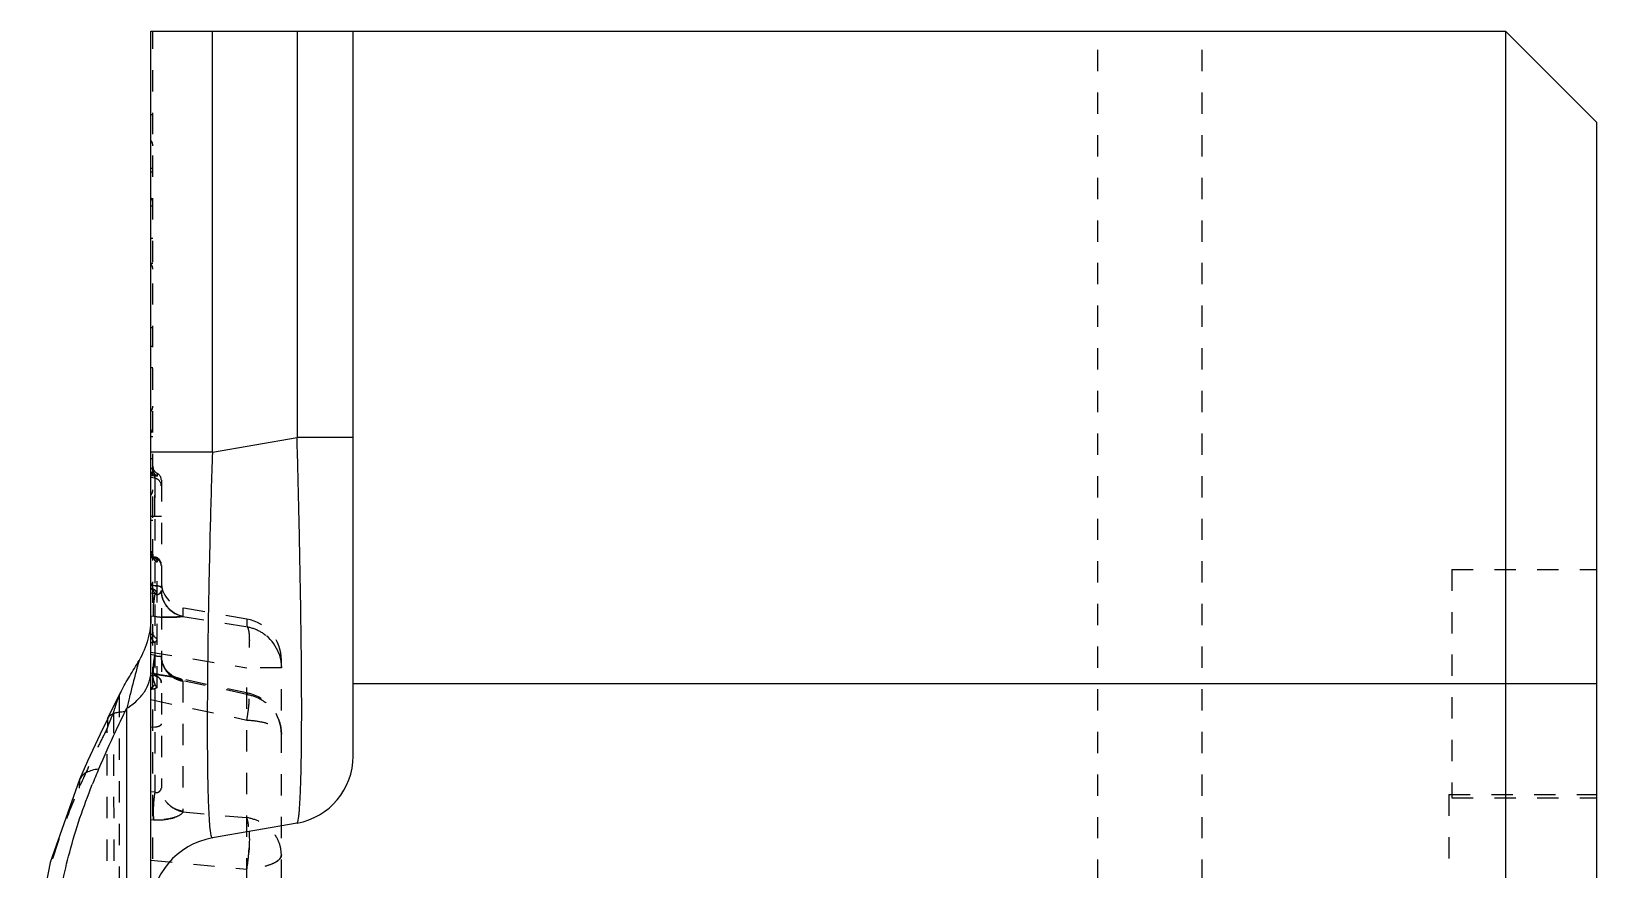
# Model space of a CAD drawing. Header units: millimetres. Extents: x 1540 to 3369, y -3458 to 1222.
# Drawn here: x 2575.5 to 2695.5, y -280 to -215.7 of the extents above; entities that cross this region are included whole.
import ezdxf

# ---------------------------------------------------------------- set-up
doc = ezdxf.new("R2010")
doc.units = ezdxf.units.MM
doc.header["$LTSCALE"] = 16.335
doc.linetypes.add('HIDDEN', pattern=[0.2, 0.1, -0.1])
doc.layers.add('21', color=7, linetype='CONTINUOUS')

msp = doc.modelspace()

# ---------------------------------------------------------------- linework, layer by layer
at = {"layer": '21', "color": 7, "linetype": 'Continuous'}
for p, q in [((2584.662, -635.737), (2584.662, -215.737)), ((2584.662, -215.737), (2688.494, -215.737)), ((2589.372, -248.008), (2589.372, -215.737)), ((2595.865, -215.737), (2595.865, -246.863)), ((2600.162, -271.306), (2600.162, -215.737)), ((2688.494, -215.737), (2688.494, -635.737)), ((2695.494, -222.737), (2688.494, -215.737)), ((2695.494, -628.737), (2695.494, -222.737)), ((2589.372, -248.008), (2595.865, -246.863)), ((2600.162, -246.863), (2595.865, -246.863)), ((2589.372, -248.008), (2584.662, -248.008)), ((2581.346, -268.419), (2582.38, -266.336)), ((2600.162, -265.737), (2695.494, -265.737)), ((2582.663, -267.913), (2582.805, -267.626)), ((2582.805, -297.884), (2582.805, -267.626)), ((2579.808, -271.68), (2579.195, -273.1)), ((2579.196, -273.098), (2576.948, -279.445)), ((2579.196, -273.098), (2579.195, -273.1)), ((2595.865, -276.427), (2589.372, -277.571)), ((2576.948, -279.445), (2575.649, -285.949))]:
    msp.add_line(p, q, dxfattribs=at)
at = {"layer": '21', "color": 8, "linetype": 'HIDDEN'}
for p, q in [((2584.812, -292.231), (2584.812, -215.737)), ((2657.262, -303.737), (2657.262, -215.737)), ((2665.262, -303.737), (2665.262, -215.737)), ((2584.812, -222.139), (2584.662, -222.139)), ((2584.812, -226.254), (2584.662, -226.254)), ((2584.812, -226.539), (2584.662, -226.539)), ((2584.662, -229.109), (2584.795, -229.109)), ((2584.812, -231.616), (2584.662, -231.616)), ((2584.662, -233.508), (2584.812, -233.508)), ((2584.662, -238.432), (2584.812, -238.432)), ((2584.662, -239.864), (2584.812, -239.864)), ((2584.662, -241.508), (2584.812, -241.508)), ((2584.662, -246.432), (2584.812, -246.432)), ((2584.812, -246.834), (2584.662, -246.834)), ((2584.662, -248.478), (2584.812, -248.478)), ((2584.966, -250.001), (2584.662, -249.947)), ((2584.97, -249.81), (2584.663, -249.646)), ((2584.867, -249.768), (2584.97, -249.81)), ((2584.97, -249.81), (2584.867, -249.768)), ((2584.97, -249.81), (2584.966, -249.867)), ((2584.966, -250.001), (2584.97, -249.81)), ((2584.966, -249.867), (2584.966, -274.064)), ((2585.137, -249.615), (2585.137, -249.824)), ((2585.462, -250.149), (2585.462, -273.755)), ((2585.462, -252.94), (2584.662, -252.94)), ((2584.812, -253.249), (2584.662, -253.249)), ((2584.966, -256.037), (2584.662, -255.983)), ((2584.966, -256.147), (2584.662, -256.095)), ((2584.793, -256.091), (2584.805, -256.093)), ((2584.814, -255.946), (2584.812, -255.907)), ((2584.843, -256.108), (2584.864, -256.119)), ((2584.864, -256.119), (2585.009, -256.156)), ((2585.137, -266.048), (2585.137, -256.42)), ((2684.394, -256.987), (2695.494, -256.987)), ((2684.394, -256.988), (2684.394, -274.486)), ((2584.966, -258.234), (2584.662, -258.22)), ((2584.662, -258.474), (2584.734, -258.505)), ((2584.966, -258.85), (2584.662, -258.801)), ((2584.734, -258.505), (2584.787, -258.532)), ((2584.796, -258.537), (2584.787, -258.532)), ((2584.796, -258.536), (2584.812, -258.544)), ((2587.115, -259.937), (2587.115, -260.568)), ((2592.018, -260.801), (2587.115, -259.937)), ((2584.662, -260.544), (2584.876, -260.578)), ((2587.104, -260.587), (2592.018, -261.381)), ((2592.018, -260.801), (2592.018, -261.381)), ((2584.959, -262.567), (2584.966, -263.403)), ((2584.662, -263.333), (2592.018, -264.521)), ((2584.662, -263.492), (2584.966, -263.556)), ((2585.464, -263.719), (2585.462, -263.641)), ((2585.462, -263.641), (2585.462, -263.662)), ((2594.662, -323.332), (2594.662, -263.952)), ((2584.872, -264.98), (2584.662, -264.936)), ((2584.966, -265.142), (2584.662, -265.093)), ((2584.662, -265.128), (2584.812, -265.128)), ((2592.018, -326.484), (2592.018, -264.521)), ((2594.662, -264.521), (2592.018, -264.521)), ((2582.219, -266.681), (2582.382, -266.336)), ((2584.662, -266.169), (2584.728, -266.173)), ((2586.379, -265.237), (2586.596, -265.282)), ((2592.128, -266.478), (2586.587, -265.303)), ((2586.6, -265.283), (2586.599, -265.282)), ((2592.018, -266.567), (2587.113, -265.522)), ((2587.115, -265.547), (2587.115, -275.535)), ((2582.219, -266.681), (2582.219, -301.655)), ((2584.662, -266.97), (2592.018, -268.531)), ((2592.018, -266.567), (2592.129, -266.479)), ((2581.346, -268.419), (2581.338, -269.065)), ((2581.346, -268.419), (2581.346, -268.419)), ((2581.807, -267.899), (2581.811, -306.492)), ((2581.326, -302.195), (2581.316, -269.157)), ((2584.966, -269.085), (2584.662, -269.108)), ((2579.195, -273.1), (2579.151, -273.762)), ((2584.966, -274.064), (2584.662, -274.04)), ((2684.162, -274.237), (2695.494, -274.237)), ((2684.162, -274.238), (2684.162, -283.235)), ((2684.394, -274.487), (2695.494, -274.487)), ((2587.113, -275.575), (2592.018, -276.018)), ((2584.662, -276.159), (2584.872, -276.176)), ((2584.662, -279.283), (2592.018, -279.956))]:
    msp.add_line(p, q, dxfattribs=at)
for points in [[(2584.805, -256.093), (2584.834, -256.103), (2584.843, -256.108)], [(2584.882, -256.125), (2584.881, -256.125), (2584.875, -256.118), (2584.864, -256.103), (2584.852, -256.084), (2584.842, -256.064), (2584.832, -256.04), (2584.822, -256.004), (2584.815, -255.955), (2584.814, -255.946)], [(2584.863, -256.112), (2584.879, -256.123), (2584.882, -256.125)], [(2584.852, -258.581), (2584.852, -258.58), (2584.834, -258.539), (2584.813, -258.426), (2584.812, -258.405)], [(2584.812, -258.544), (2584.833, -258.561), (2584.849, -258.576), (2584.852, -258.581)], [(2586.411, -265.202), (2586.25, -265.104), (2586.079, -264.969), (2585.911, -264.798), (2585.758, -264.596), (2585.628, -264.364), (2585.532, -264.114), (2585.476, -263.85), (2585.462, -263.662)], [(2586.536, -265.26), (2586.414, -265.204), (2586.263, -265.114), (2586.102, -264.991), (2585.942, -264.834), (2585.793, -264.647), (2585.663, -264.433), (2585.56, -264.197), (2585.491, -263.943), (2585.464, -263.719)], [(2586.408, -265.244), (2586.566, -265.275), (2586.6, -265.283)], [(2586.601, -265.283), (2586.601, -265.283), (2586.539, -265.261)]]:
    msp.add_lwpolyline(points, dxfattribs=at)
at = {"layer": '21', "color": 7, "linetype": 'Continuous'}
msp.add_lwpolyline([(2581.348, -268.42), (2580.761, -269.619), (2579.808, -271.68)], dxfattribs=at)
at = {"layer": '21', "color": 8, "linetype": 'HIDDEN'}
for centre, radius, start, end in [((2584.212, -224.506), 0.6, 0, 41.40962), ((2584.212, -228.905), 0.6, 0, 41.40962), ((2584.212, -233.982), 0.6, 0, 41.40962), ((2584.212, -244.468), 0.6, 318.59038, 0), ((2584.212, -246.112), 0.6, 318.59038, 0), ((2585.412, -249.082), 0.6, 180, 242.72039), ((2585.433, -249.285), 0.621, 192.94372, 200.97979), ((2585.405, -249.297), 0.591, 200.93893, 210.31102), ((2586.943, -234.354), 15.581, 261.58328, 262.72707), ((2586.639, -236.511), 13.403, 261.52005, 261.86677), ((2586.699, -236.088), 13.83, 261.86756, 262.16238), ((2586.822, -235.195), 14.732, 262.16263, 262.38896), ((2587.142, -232.782), 17.166, 262.3947, 262.7304), ((2585.427, -249.275), 0.622, 221.79626, 229.15971), ((2584.863, -250.586), 0.595, 0.01925, 79.98584), ((2584.862, -250.149), 0.6, 0, 62.72039), ((2584.212, -250.882), 0.6, 318.59038, 0), ((2584.365, -258.751), 2.694, 77.09538, 80.86295), ((2584.862, -256.628), 0.6, 0, 80), ((2584.8, -256.395), 0.318, 48.93809, 58.39973), ((2584.91, -256.716), 0.552, 0.04068, 26.00805), ((2587.462, -257.967), 2, 180, 260), ((2595.338, -260.478), 10.498, 171.07659, 174.84779), ((2587.459, -258.6), 1.998, 200.59762, 260.08872), ((2591.462, -263.952), 3.2, 0, 80), ((2591.467, -264.53), 3.197, 20.12073, 80.07781), ((2591.42, -228.172), 37.393, 260.83868, 261.17767), ((2585.74, -265.274), 1.354, 217.24776, 221.59613), ((2587.502, -263.508), 2.06, 237.93311, 239.9359), ((2587.438, -263.567), 2.004, 240.40471, 243.09181), ((2587.492, -263.526), 2.039, 239.932, 242.15094), ((2587.463, -263.514), 2.063, 243.13931, 260.28574), ((2586.938, -265.547), 0.177, 0.06825, 8.09858), ((2591.473, -269.772), 3.251, 79.03262, 80.34225), ((2591.462, -269.608), 3.2, 0, 77.98321), ((2586.667, -275.535), 0.448, 354.91788, 0.011)]:
    msp.add_arc(centre, radius, start, end, dxfattribs=at)
at = {"layer": '21', "color": 7, "linetype": 'Continuous'}
for centre, radius, start, end in [((2663.869, -307.896), 90.515, 153.78566, 154.83382), ((2649.618, -301.297), 74.811, 154.7669, 157.19224), ((2626.994, -292.155), 50.414, 156.80302, 158.25987), ((2594.962, -271.306), 5.2, 280, 0), ((2590.362, -283.185), 5.7, 100, 180)]:
    msp.add_arc(centre, radius, start, end, dxfattribs=at)
for points, knots in [([(2595.865, -276.427), (2595.885, -276.423), (2595.918, -276.359), (2595.949, -276.246), (2595.983, -276.054), (2596.015, -275.797), (2596.046, -275.469), (2596.087, -274.9), (2596.13, -274.028), (2596.17, -272.793), (2596.199, -271.318), (2596.217, -269.613), (2596.223, -267.689), (2596.216, -265.563), (2596.189, -262.383), (2596.126, -258.065), (2596.013, -252.583), (2595.918, -248.799), (2595.865, -246.863)], [0, 0, 0, 0, 0.0019927, 0.0061411, 0.0126204, 0.0214294, 0.0325375, 0.0459053, 0.0792453, 0.1210902, 0.1710698, 0.2288103, 0.293936, 0.3660015, 0.4442827, 0.616315, 0.803675, 1, 1, 1, 1]), ([(2589.372, -248.008), (2589.308, -249.972), (2589.197, -253.798), (2589.076, -259.326), (2589.013, -263.661), (2588.988, -266.844), (2588.981, -268.966), (2588.986, -270.883), (2589.003, -272.579), (2589.032, -274.043), (2589.072, -275.264), (2589.123, -276.229), (2589.177, -276.868), (2589.233, -277.242), (2589.266, -277.403), (2589.3, -277.496), (2589.322, -277.545), (2589.354, -277.575), (2589.372, -277.571)], [0, 0, 0, 0, 0.1990349, 0.3877058, 0.5600489, 0.6382339, 0.7101006, 0.7749633, 0.8323738, 0.8819445, 0.9232904, 0.9560329, 0.9798087, 0.988236, 0.9943236, 0.996499, 0.9981184, 1, 1, 1, 1]), ([(2584.662, -260.617), (2584.662, -261.196), (2584.494, -262.366), (2584.041, -263.455), (2583.752, -263.969)], [0, 0, 0, 0, 0.4953102, 1, 1, 1, 1]), ([(2582.38, -266.336), (2582.577, -265.936), (2583.042, -265.15), (2583.523, -264.375), (2583.753, -263.969)], [0, 0, 0, 0, 0.488438, 1, 1, 1, 1]), ([(2583.752, -263.969), (2583.696, -264.166), (2583.464, -265.011), (2583.249, -265.859), (2583.086, -266.509)], [0, 0, 0, 0, 0.2344535, 1, 1, 1, 1]), ([(2582.805, -267.626), (2583.083, -267.46), (2583.593, -267.09), (2584.189, -266.398), (2584.57, -265.629), (2584.662, -265.077), (2584.662, -264.809)], [0, 0, 0, 0, 0.2762843, 0.5322004, 0.7711083, 1, 1, 1, 1]), ([(2583.086, -266.509), (2583.062, -266.601), (2582.969, -266.973), (2582.876, -267.346), (2582.805, -267.626)], [0, 0, 0, 0, 0.2471365, 1, 1, 1, 1]), ([(2582.663, -267.913), (2582.509, -267.912), (2582.253, -267.926), (2581.915, -267.996), (2581.664, -268.095), (2581.468, -268.233), (2581.379, -268.356), (2581.348, -268.42)], [0, 0, 0, 0, 0.3128498, 0.5185608, 0.6987572, 0.8562809, 1, 1, 1, 1]), ([(2580.656, -272.297), (2580.484, -272.317), (2580.161, -272.376), (2579.727, -272.538), (2579.388, -272.773), (2579.242, -272.988), (2579.196, -273.098)], [0, 0, 0, 0, 0.299685, 0.564274, 0.7939528, 1, 1, 1, 1]), ([(2577.486, -283.576), (2577.661, -281.915), (2578.373, -278.483), (2579.493, -275.171), (2580.166, -273.482)], [0, 0, 0, 0, 0.4786543, 1, 1, 1, 1])]:
    msp.add_open_spline(points, degree=3, knots=knots, dxfattribs=at)
at = {"layer": '21', "color": 8, "linetype": 'HIDDEN'}
for points, knots in [([(2584.662, -249.225), (2584.683, -249.233), (2584.72, -249.248), (2584.771, -249.272), (2584.788, -249.289), (2584.812, -249.295), (2584.812, -249.292)], [0, 0, 0, 0, 0.4133655, 0.7349868, 0.9387816, 1, 1, 1, 1]), ([(2584.868, -249.765), (2584.845, -249.749), (2584.748, -249.668), (2584.686, -249.549), (2584.662, -249.455)], [0, 0, 0, 0, 0.2272993, 1, 1, 1, 1]), ([(2584.812, -249.292), (2584.812, -249.298), (2584.768, -249.274), (2584.758, -249.266), (2584.739, -249.257)], [0, 0, 0, 0, 0.2373972, 1, 1, 1, 1]), ([(2584.812, -249.292), (2584.812, -249.327), (2584.825, -249.47), (2584.891, -249.608), (2584.963, -249.689)], [0, 0, 0, 0, 0.2444738, 1, 1, 1, 1]), ([(2584.97, -249.81), (2584.93, -249.801), (2584.878, -249.779), (2584.834, -249.745), (2584.823, -249.736)], [0, 0, 0, 0, 0.7373123, 1, 1, 1, 1]), ([(2584.957, -252.94), (2584.957, -252.58), (2584.97, -251.911), (2584.965, -250.931), (2584.966, -250.311), (2584.966, -250.001)], [0, 0, 0, 0, 0.3670897, 0.6832684, 1, 1, 1, 1]), ([(2585.137, -249.824), (2585.137, -249.828), (2585.119, -249.833), (2585.091, -249.825), (2585.037, -249.817), (2584.996, -249.812), (2584.97, -249.81)], [0, 0, 0, 0, 0.0668157, 0.2447561, 0.5551701, 1, 1, 1, 1]), ([(2585.118, -249.83), (2585.121, -249.83), (2585.127, -249.83), (2585.137, -249.828), (2585.137, -249.824)], [0, 0, 0, 0, 0.4078903, 1, 1, 1, 1]), ([(2584.673, -255.582), (2584.65, -255.678), (2584.659, -255.878), (2584.772, -256.048), (2584.846, -256.101)], [0, 0, 0, 0, 0.5216279, 1, 1, 1, 1]), ([(2584.673, -255.582), (2584.712, -255.634), (2584.771, -255.737), (2584.812, -255.853), (2584.812, -255.907)], [0, 0, 0, 0, 0.5479259, 1, 1, 1, 1]), ([(2585.462, -256.716), (2585.462, -256.583), (2585.358, -256.307), (2585.1, -256.17), (2584.966, -256.147)], [0, 0, 0, 0, 0.4939366, 1, 1, 1, 1]), ([(2585.009, -256.156), (2585.023, -256.17), (2585.07, -256.223), (2585.107, -256.286), (2585.122, -256.335)], [0, 0, 0, 0, 0.2834922, 1, 1, 1, 1]), ([(2584.966, -258.563), (2584.944, -258.551), (2584.845, -258.502), (2584.742, -258.46), (2584.662, -258.432)], [0, 0, 0, 0, 0.2319499, 1, 1, 1, 1]), ([(2584.812, -258.405), (2584.812, -258.386), (2584.804, -258.302), (2584.776, -258.22), (2584.747, -258.161)], [0, 0, 0, 0, 0.2220748, 1, 1, 1, 1]), ([(2585.137, -258.91), (2585.042, -258.864), (2584.875, -258.72), (2584.812, -258.508), (2584.812, -258.405)], [0, 0, 0, 0, 0.5063938, 1, 1, 1, 1]), ([(2584.876, -260.579), (2584.859, -260.475), (2584.846, -260.231), (2584.861, -259.653), (2584.915, -259.181), (2584.966, -258.85)], [0, 0, 0, 0, 0.1820061, 0.4201008, 1, 1, 1, 1]), ([(2585.462, -258.384), (2585.462, -258.363), (2585.413, -258.314), (2585.247, -258.259), (2585.086, -258.239), (2584.966, -258.234)], [0, 0, 0, 0, 0.1183255, 0.3303669, 1, 1, 1, 1]), ([(2584.966, -258.234), (2584.989, -258.235), (2585.074, -258.24), (2585.159, -258.25), (2585.221, -258.262)], [0, 0, 0, 0, 0.2644332, 1, 1, 1, 1]), ([(2585.137, -258.91), (2585.137, -258.883), (2585.119, -258.753), (2585.043, -258.632), (2584.966, -258.563)], [0, 0, 0, 0, 0.2066482, 1, 1, 1, 1]), ([(2584.966, -258.85), (2584.998, -258.87), (2585.06, -258.903), (2585.186, -258.914), (2585.321, -258.861), (2585.416, -258.746), (2585.457, -258.658), (2585.462, -258.616)], [0, 0, 0, 0, 0.1742923, 0.3176221, 0.570212, 0.8034085, 1, 1, 1, 1]), ([(2585.134, -258.908), (2585.121, -258.908), (2585.061, -258.903), (2585.005, -258.875), (2584.966, -258.85)], [0, 0, 0, 0, 0.2212534, 1, 1, 1, 1]), ([(2585.398, -258.316), (2585.408, -258.321), (2585.435, -258.336), (2585.462, -258.363), (2585.462, -258.384)], [0, 0, 0, 0, 0.3354584, 1, 1, 1, 1]), ([(2585.462, -258.616), (2585.463, -258.845), (2585.547, -259.308), (2585.901, -259.916), (2586.443, -260.368), (2586.888, -260.528), (2587.115, -260.568)], [0, 0, 0, 0, 0.2487375, 0.4987891, 0.7492425, 1, 1, 1, 1]), ([(2587.104, -260.587), (2586.659, -260.506), (2585.823, -259.985), (2585.462, -259.069), (2585.462, -258.616)], [0, 0, 0, 0, 0.4997192, 1, 1, 1, 1]), ([(2584.85, -260.135), (2584.851, -260.089), (2584.855, -259.889), (2584.868, -259.689), (2584.882, -259.535)], [0, 0, 0, 0, 0.2297811, 1, 1, 1, 1]), ([(2584.876, -260.578), (2584.871, -260.548), (2584.853, -260.401), (2584.85, -260.252), (2584.85, -260.135)], [0, 0, 0, 0, 0.2091866, 1, 1, 1, 1]), ([(2587.104, -260.587), (2586.768, -260.525), (2586.125, -260.197), (2585.715, -259.613), (2585.592, -259.292)], [0, 0, 0, 0, 0.4982035, 1, 1, 1, 1]), ([(2587.104, -260.587), (2586.998, -260.605), (2586.716, -260.633), (2585.973, -260.675), (2585.331, -260.649), (2584.876, -260.579)], [0, 0, 0, 0, 0.143466, 0.3809568, 1, 1, 1, 1]), ([(2585.466, -260.641), (2585.808, -260.663), (2586.355, -260.658), (2586.902, -260.62), (2587.104, -260.587)], [0, 0, 0, 0, 0.62631, 1, 1, 1, 1]), ([(2592.018, -261.381), (2592.383, -261.445), (2593.095, -261.703), (2593.963, -262.429), (2594.531, -263.407), (2594.662, -264.152), (2594.662, -264.521)], [0, 0, 0, 0, 0.2503922, 0.5005239, 0.7503588, 1, 1, 1, 1]), ([(2592.018, -261.381), (2592.057, -261.408), (2592.117, -261.524), (2592.168, -261.742), (2592.202, -262.051), (2592.216, -262.611), (2592.164, -263.447), (2592.077, -264.147), (2592.018, -264.521)], [0, 0, 0, 0, 0.0446792, 0.115455, 0.2130089, 0.3356984, 0.6435, 1, 1, 1, 1]), ([(2584.812, -261.809), (2584.812, -261.852), (2584.792, -261.95), (2584.706, -261.997), (2584.662, -262.014)], [0, 0, 0, 0, 0.4831652, 1, 1, 1, 1]), ([(2584.959, -262.567), (2584.948, -262.57), (2584.901, -262.584), (2584.852, -262.591), (2584.814, -262.596)], [0, 0, 0, 0, 0.227611, 1, 1, 1, 1]), ([(2584.833, -262.461), (2584.843, -262.472), (2584.881, -262.512), (2584.924, -262.547), (2584.959, -262.567)], [0, 0, 0, 0, 0.2668768, 1, 1, 1, 1]), ([(2584.959, -262.567), (2584.997, -262.547), (2585.065, -262.508), (2585.107, -262.442), (2585.119, -262.411)], [0, 0, 0, 0, 0.5653652, 1, 1, 1, 1]), ([(2584.966, -263.556), (2584.938, -263.724), (2584.89, -264.033), (2584.847, -264.448), (2584.835, -264.733), (2584.848, -264.898), (2584.861, -264.958), (2584.872, -264.98)], [0, 0, 0, 0, 0.3558385, 0.6529131, 0.8728927, 0.9488135, 1, 1, 1, 1]), ([(2584.873, -264.211), (2584.879, -264.161), (2584.905, -263.942), (2584.938, -263.724), (2584.966, -263.556)], [0, 0, 0, 0, 0.2303722, 1, 1, 1, 1]), ([(2584.966, -263.556), (2585.021, -263.594), (2585.135, -263.645), (2585.275, -263.648), (2585.367, -263.634), (2585.411, -263.625), (2585.461, -263.626), (2585.462, -263.641)], [0, 0, 0, 0, 0.3890222, 0.6951475, 0.8145285, 0.9081395, 1, 1, 1, 1]), ([(2587.115, -265.547), (2586.888, -265.508), (2586.444, -265.353), (2585.902, -264.914), (2585.544, -264.32), (2585.462, -263.866), (2585.462, -263.641)], [0, 0, 0, 0, 0.2535604, 0.5045518, 0.7527364, 1, 1, 1, 1]), ([(2587.113, -265.523), (2586.684, -265.454), (2585.876, -264.993), (2585.485, -264.144), (2585.464, -263.719)], [0, 0, 0, 0, 0.5053089, 1, 1, 1, 1]), ([(2585.137, -265.194), (2585.043, -265.15), (2584.877, -265.014), (2584.812, -264.807), (2584.812, -264.708)], [0, 0, 0, 0, 0.5110877, 1, 1, 1, 1]), ([(2584.812, -265.128), (2584.812, -265.245), (2584.838, -265.484), (2584.931, -265.704), (2584.985, -265.81)], [0, 0, 0, 0, 0.4965328, 1, 1, 1, 1]), ([(2584.84, -264.709), (2584.84, -264.674), (2584.844, -264.507), (2584.859, -264.342), (2584.873, -264.211)], [0, 0, 0, 0, 0.2120598, 1, 1, 1, 1]), ([(2584.872, -264.981), (2584.856, -264.949), (2584.843, -264.856), (2584.84, -264.765), (2584.84, -264.709)], [0, 0, 0, 0, 0.3865554, 1, 1, 1, 1]), ([(2586.562, -265.274), (2586.301, -265.216), (2585.735, -265.133), (2585.17, -265.043), (2584.872, -264.98)], [0, 0, 0, 0, 0.4666452, 1, 1, 1, 1]), ([(2585.462, -265.68), (2585.462, -265.581), (2585.397, -265.374), (2585.231, -265.238), (2585.137, -265.194)], [0, 0, 0, 0, 0.4889123, 1, 1, 1, 1]), ([(2585.581, -264.299), (2585.659, -264.509), (2585.894, -264.906), (2586.251, -265.198), (2586.448, -265.31)], [0, 0, 0, 0, 0.4970343, 1, 1, 1, 1]), ([(2585.592, -264.286), (2585.711, -264.581), (2585.975, -264.942), (2586.317, -265.197), (2586.409, -265.254)], [0, 0, 0, 0, 0.746799, 1, 1, 1, 1]), ([(2585.685, -265.123), (2585.746, -265.133), (2585.978, -265.169), (2586.21, -265.205), (2586.379, -265.237)], [0, 0, 0, 0, 0.2650625, 1, 1, 1, 1]), ([(2584.662, -266.093), (2584.695, -266.068), (2584.806, -265.977), (2584.916, -265.884), (2584.985, -265.81)], [0, 0, 0, 0, 0.2909142, 1, 1, 1, 1]), ([(2584.966, -266.134), (2584.949, -266.144), (2584.873, -266.174), (2584.789, -266.176), (2584.728, -266.173)], [0, 0, 0, 0, 0.2395428, 1, 1, 1, 1]), ([(2585.137, -266.048), (2585.124, -266.055), (2585.067, -266.083), (2585.012, -266.116), (2584.967, -266.135)], [0, 0, 0, 0, 0.2325986, 1, 1, 1, 1]), ([(2587.113, -265.523), (2587.074, -265.457), (2586.891, -265.356), (2586.707, -265.308), (2586.593, -265.281)], [0, 0, 0, 0, 0.3941235, 1, 1, 1, 1]), ([(2582.219, -266.681), (2582.178, -266.776), (2582.019, -267.174), (2581.898, -267.587), (2581.807, -267.899)], [0, 0, 0, 0, 0.2412735, 1, 1, 1, 1]), ([(2592.018, -268.531), (2592.064, -268.259), (2592.137, -267.77), (2592.204, -267.143), (2592.213, -266.738), (2592.184, -266.545), (2592.148, -266.485), (2592.127, -266.481)], [0, 0, 0, 0, 0.3968591, 0.7109092, 0.9139243, 0.9699177, 1, 1, 1, 1]), ([(2592.018, -266.567), (2592.382, -266.629), (2593.091, -266.877), (2593.959, -267.578), (2594.53, -268.525), (2594.662, -269.251), (2594.662, -269.608)], [0, 0, 0, 0, 0.2539659, 0.5053132, 0.7536493, 1, 1, 1, 1]), ([(2581.807, -267.899), (2581.727, -268.092), (2581.608, -268.382), (2581.449, -268.769), (2581.371, -268.965), (2581.338, -269.065)], [0, 0, 0, 0, 0.4990299, 0.7491892, 1, 1, 1, 1]), ([(2592.018, -268.531), (2592.368, -268.552), (2593.011, -268.628), (2593.756, -268.823), (2594.22, -269.042), (2594.462, -269.212), (2594.621, -269.399), (2594.662, -269.543), (2594.662, -269.608)], [0, 0, 0, 0, 0.3488571, 0.6424617, 0.7604344, 0.857403, 0.9350612, 1, 1, 1, 1]), ([(2581.316, -269.158), (2581.128, -269.537), (2580.743, -270.298), (2580.004, -271.826), (2579.484, -272.988), (2579.151, -273.763)], [0, 0, 0, 0, 0.2498443, 0.5025859, 1, 1, 1, 1]), ([(2581.338, -269.065), (2581.33, -269.088), (2581.321, -269.119), (2581.317, -269.15), (2581.316, -269.157)], [0, 0, 0, 0, 0.7772467, 1, 1, 1, 1]), ([(2585.462, -268.833), (2585.462, -268.905), (2585.334, -269.006), (2585.156, -269.061), (2585.032, -269.08), (2584.966, -269.085)], [0, 0, 0, 0, 0.3704096, 0.6611002, 1, 1, 1, 1]), ([(2575.494, -288.803), (2575.494, -287.601), (2575.694, -285.127), (2576.451, -281.398), (2577.613, -277.577), (2578.601, -275.042), (2579.151, -273.763)], [0, 0, 0, 0, 0.2314614, 0.4763659, 0.7318372, 1, 1, 1, 1]), ([(2584.872, -276.175), (2584.833, -275.838), (2584.83, -275.128), (2584.902, -274.423), (2584.966, -274.062)], [0, 0, 0, 0, 0.4800651, 1, 1, 1, 1]), ([(2584.873, -274.784), (2584.852, -275.029), (2584.83, -275.494), (2584.847, -275.959), (2584.872, -276.176)], [0, 0, 0, 0, 0.5297757, 1, 1, 1, 1]), ([(2584.966, -274.064), (2584.956, -274.122), (2584.917, -274.361), (2584.889, -274.601), (2584.873, -274.784)], [0, 0, 0, 0, 0.2419371, 1, 1, 1, 1]), ([(2584.966, -274.062), (2584.996, -274.077), (2585.056, -274.101), (2585.181, -274.095), (2585.315, -274.025), (2585.417, -273.9), (2585.461, -273.801), (2585.462, -273.755)], [0, 0, 0, 0, 0.1483053, 0.2823508, 0.5434963, 0.7935191, 1, 1, 1, 1]), ([(2587.113, -275.576), (2586.889, -275.536), (2586.456, -275.376), (2585.926, -274.951), (2585.559, -274.397), (2585.462, -273.966), (2585.462, -273.755)], [0, 0, 0, 0, 0.2582408, 0.5129857, 0.7605465, 1, 1, 1, 1]), ([(2587.115, -275.536), (2586.889, -275.5), (2586.45, -275.357), (2585.907, -274.949), (2585.548, -274.394), (2585.462, -273.965), (2585.462, -273.756)], [0, 0, 0, 0, 0.2614337, 0.5156443, 0.7614875, 1, 1, 1, 1]), ([(2587.113, -275.576), (2587.063, -275.696), (2586.782, -275.903), (2586.264, -276.078), (2585.598, -276.187), (2585.118, -276.194), (2584.872, -276.175)], [0, 0, 0, 0, 0.1629509, 0.4011153, 0.6916221, 1, 1, 1, 1]), ([(2584.872, -276.176), (2585.348, -276.213), (2586.035, -276.157), (2586.783, -275.904), (2587.063, -275.696), (2587.113, -275.576)], [0, 0, 0, 0, 0.5983094, 0.8366584, 1, 1, 1, 1]), ([(2594.662, -278.879), (2594.662, -278.541), (2594.527, -277.852), (2593.951, -276.96), (2593.082, -276.305), (2592.38, -276.076), (2592.018, -276.018)], [0, 0, 0, 0, 0.2399672, 0.4854691, 0.7392167, 1, 1, 1, 1]), ([(2592.018, -279.956), (2592.081, -279.578), (2592.171, -278.821), (2592.223, -277.736), (2592.19, -276.901), (2592.109, -276.346), (2592.053, -276.117), (2592.018, -276.018)], [0, 0, 0, 0, 0.2901056, 0.5759365, 0.8217051, 0.920788, 1, 1, 1, 1]), ([(2592.188, -277.049), (2592.219, -277.516), (2592.204, -278.491), (2592.1, -279.459), (2592.018, -279.956)], [0, 0, 0, 0, 0.4815497, 1, 1, 1, 1]), ([(2594.662, -278.879), (2594.662, -278.944), (2594.621, -279.088), (2594.462, -279.275), (2594.22, -279.445), (2593.756, -279.664), (2593.011, -279.859), (2592.368, -279.935), (2592.018, -279.956)], [0, 0, 0, 0, 0.0649388, 0.142597, 0.2395656, 0.3575383, 0.6511429, 1, 1, 1, 1]), ([(2594.301, -279.384), (2594.402, -279.317), (2594.573, -279.182), (2594.662, -278.97), (2594.662, -278.879)], [0, 0, 0, 0, 0.5696444, 1, 1, 1, 1])]:
    msp.add_open_spline(points, degree=3, knots=knots, dxfattribs=at)
for points in [[(2584.727, -249.619), (2584.698, -249.568), (2584.676, -249.512), (2584.662, -249.455)], [(2584.828, -249.425), (2584.818, -249.381), (2584.812, -249.336), (2584.812, -249.292)], [(2584.967, -249.692), (2584.94, -249.663), (2584.915, -249.63), (2584.895, -249.595)], [(2584.823, -249.736), (2584.785, -249.703), (2584.752, -249.663), (2584.727, -249.619)], [(2585.137, -249.824), (2585.073, -249.791), (2585.015, -249.746), (2584.967, -249.692)], [(2585.02, -249.745), (2585.056, -249.776), (2585.095, -249.803), (2585.137, -249.824)], [(2585.221, -250.11), (2585.169, -250.072), (2585.111, -250.042), (2585.051, -250.022)], [(2584.793, -256.091), (2584.749, -256.084), (2584.706, -256.078), (2584.662, -256.074)], [(2584.812, -255.907), (2584.812, -255.977), (2584.826, -256.048), (2584.852, -256.113)], [(2584.852, -256.113), (2584.878, -256.179), (2584.917, -256.241), (2584.965, -256.292)], [(2584.965, -256.292), (2585.014, -256.344), (2585.075, -256.386), (2585.137, -256.42)], [(2585.009, -256.156), (2585.093, -256.176), (2585.175, -256.216), (2585.243, -256.27)], [(2585.122, -256.335), (2585.131, -256.362), (2585.137, -256.391), (2585.137, -256.42)], [(2585.243, -256.27), (2585.31, -256.323), (2585.367, -256.392), (2585.405, -256.469)], [(2584.747, -258.161), (2584.724, -258.113), (2584.695, -258.068), (2584.662, -258.026)], [(2584.696, -258.451), (2584.683, -258.434), (2584.672, -258.415), (2584.662, -258.395)], [(2584.737, -258.496), (2584.722, -258.483), (2584.708, -258.467), (2584.696, -258.451)], [(2584.787, -258.532), (2584.769, -258.522), (2584.752, -258.51), (2584.737, -258.496)], [(2584.966, -258.563), (2584.909, -258.57), (2584.848, -258.562), (2584.796, -258.537)], [(2585.592, -259.292), (2585.509, -259.078), (2585.462, -258.845), (2585.462, -258.616)], [(2585.589, -259.303), (2585.507, -259.085), (2585.463, -258.849), (2585.462, -258.616)], [(2584.876, -260.578), (2585.071, -260.609), (2585.268, -260.629), (2585.466, -260.641)], [(2587.104, -260.587), (2587.11, -260.583), (2587.115, -260.576), (2587.115, -260.568)], [(2584.662, -262.138), (2584.678, -262.2), (2584.702, -262.259), (2584.732, -262.315)], [(2584.814, -262.596), (2584.763, -262.601), (2584.713, -262.604), (2584.662, -262.605)], [(2584.732, -262.315), (2584.76, -262.367), (2584.794, -262.417), (2584.833, -262.461)], [(2584.853, -262.01), (2584.827, -261.946), (2584.812, -261.877), (2584.812, -261.809)], [(2585.137, -262.303), (2585.014, -262.245), (2584.905, -262.136), (2584.853, -262.01)], [(2585.119, -262.411), (2585.132, -262.377), (2585.137, -262.34), (2585.137, -262.303)], [(2585.462, -263.641), (2585.462, -263.864), (2585.503, -264.09), (2585.581, -264.299)], [(2585.462, -263.662), (2585.465, -263.874), (2585.512, -264.089), (2585.592, -264.286)], [(2594.469, -263.43), (2594.596, -263.777), (2594.662, -264.152), (2594.662, -264.521)], [(2584.872, -264.981), (2585.069, -265.022), (2585.267, -265.056), (2585.466, -265.089)], [(2584.966, -265.142), (2585.056, -265.156), (2585.145, -265.191), (2585.221, -265.242)], [(2585.137, -266.048), (2585.073, -265.979), (2585.024, -265.896), (2584.985, -265.81)], [(2585.221, -265.242), (2585.293, -265.291), (2585.356, -265.358), (2585.398, -265.435)], [(2585.398, -265.435), (2585.439, -265.509), (2585.462, -265.596), (2585.462, -265.68)], [(2586.54, -265.329), (2586.718, -265.423), (2586.914, -265.491), (2587.113, -265.523)]]:
    msp.add_open_spline(points, degree=3, dxfattribs=at)

doc.saveas('drawing.dxf')
